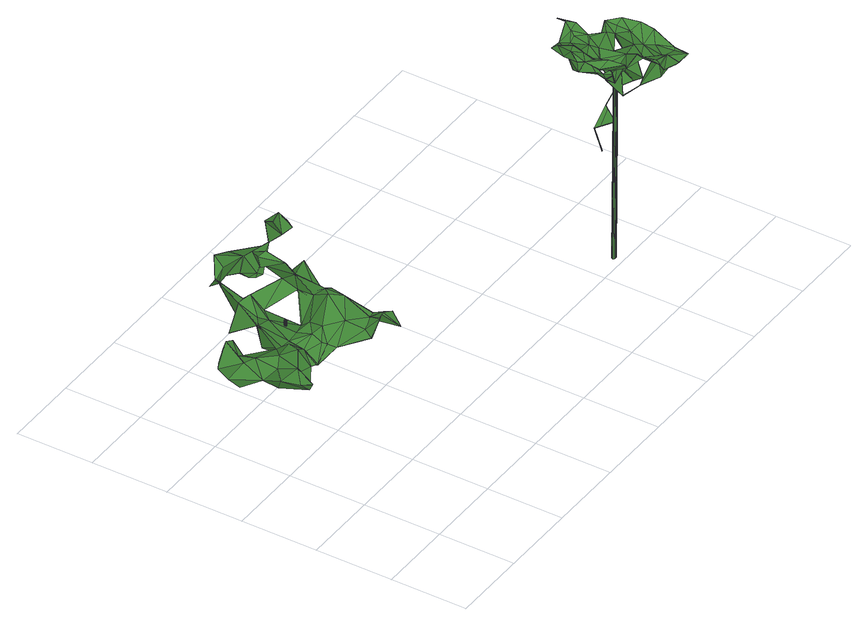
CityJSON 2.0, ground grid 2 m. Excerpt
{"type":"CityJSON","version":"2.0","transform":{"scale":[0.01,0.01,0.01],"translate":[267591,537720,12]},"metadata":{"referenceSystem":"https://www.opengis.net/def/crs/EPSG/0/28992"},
"CityObjects":{
"tree1":{"type":"SolitaryVegetationObject","attributes":{"gtid":556,"crown_width_m":4.53,"crown_median_z":14.35,"crown_r50_m":0.189,"crown_porosity":0.948,"trunk_H_m":1.45,"trunk_DBH_m":0.0684,"trunk_radius_m":0.0342,"trunk_base_height_m":12.9,"original_gtid":"635"},"geometry":[{"type":"Solid","lod":"3","boundaries":[[[[0,1,2]],[[3,4,5]],[[6,4,7]],[[8,9,10]],[[11,12,13]],[[14,0,15]],[[16,17,18]],[[15,19,14]],[[20,21,22]],[[15,9,19]],[[23,24,25]],[[26,16,27]],[[28,27,16]],[[29,30,31]],[[32,15,0]],[[3,33,4]],[[32,0,2]],[[34,18,35]],[[35,18,17]],[[36,37,38]],[[39,40,41]],[[42,43,44]],[[17,45,35]],[[46,13,12]],[[47,48,49]],[[29,31,50]],[[38,37,51]],[[52,20,5]],[[36,38,53]],[[14,54,0]],[[55,24,56]],[[57,58,59]],[[9,15,32]],[[8,10,60]],[[61,62,63]],[[64,65,66]],[[67,66,65]],[[43,68,44]],[[38,69,53]],[[29,70,71]],[[72,73,74]],[[72,74,13]],[[75,76,25]],[[72,13,46]],[[77,78,79]],[[80,69,49]],[[81,82,83]],[[81,83,84]],[[85,86,79]],[[39,86,85]],[[87,7,88]],[[84,89,81]],[[67,65,90]],[[47,49,69]],[[91,92,93]],[[91,93,94]],[[95,62,61]],[[37,36,96]],[[37,96,97]],[[47,69,51]],[[51,69,38]],[[98,92,91]],[[99,100,101]],[[91,102,103]],[[84,83,104]],[[46,12,105]],[[106,8,60]],[[41,107,61]],[[4,88,7]],[[6,108,4]],[[5,4,108]],[[48,47,109]],[[110,111,85]],[[112,16,113]],[[82,94,93]],[[72,114,73]],[[115,116,111]],[[117,23,25]],[[117,25,76]],[[63,103,118]],[[58,119,120]],[[121,95,104]],[[122,123,97]],[[79,50,77]],[[124,125,126]],[[124,126,127]],[[128,104,129]],[[130,116,42]],[[114,70,50]],[[99,101,60]],[[121,131,132]],[[48,132,131]],[[34,133,113]],[[63,62,122]],[[63,122,103]],[[104,95,129]],[[121,93,131]],[[16,26,17]],[[48,131,49]],[[92,49,131]],[[48,109,132]],[[30,77,31]],[[50,31,77]],[[28,134,135]],[[62,134,136]],[[112,136,134]],[[59,74,57]],[[63,118,61]],[[130,137,111]],[[138,110,139]],[[28,112,134]],[[116,130,111]],[[73,114,50]],[[103,140,118]],[[141,100,12]],[[26,45,17]],[[142,143,144]],[[6,145,108]],[[6,87,145]],[[146,143,66]],[[72,46,125]],[[147,148,82]],[[85,139,110]],[[32,10,9]],[[133,51,149]],[[133,149,136]],[[141,82,148]],[[115,86,39]],[[122,97,103]],[[70,79,78]],[[150,40,68]],[[102,151,152]],[[102,152,153]],[[73,50,79]],[[5,22,3]],[[20,22,5]],[[11,13,154]],[[10,155,99]],[[120,119,46]],[[141,12,151]],[[149,123,136]],[[106,46,54]],[[40,156,44]],[[40,44,68]],[[109,35,157]],[[60,10,99]],[[64,156,158]],[[55,25,24]],[[35,109,133]],[[47,133,109]],[[57,111,110]],[[115,111,57]],[[153,103,102]],[[144,143,146]],[[147,159,148]],[[141,148,159]],[[36,53,80]],[[53,69,80]],[[60,101,141]],[[94,82,141]],[[141,101,100]],[[141,159,60]],[[11,151,12]],[[32,2,10]],[[160,66,67]],[[106,120,46]],[[161,80,98]],[[7,87,6]],[[23,117,162]],[[158,65,64]],[[156,143,44]],[[64,143,156]],[[21,162,87]],[[21,23,162]],[[85,111,137]],[[30,78,77]],[[159,120,106]],[[56,24,23]],[[95,134,62]],[[73,57,74]],[[137,163,39]],[[42,163,130]],[[163,42,44]],[[33,164,4]],[[165,166,144]],[[135,134,95]],[[95,167,129]],[[45,26,27]],[[28,135,27]],[[45,27,135]],[[153,168,140]],[[18,34,113]],[[169,82,81]],[[169,81,89]],[[166,56,21]],[[21,56,23]],[[139,126,138]],[[125,138,126]],[[35,133,34]],[[160,146,66]],[[59,154,74]],[[51,133,47]],[[39,85,137]],[[120,159,147]],[[120,147,89]],[[166,165,56]],[[57,86,115]],[[73,86,57]],[[85,170,139]],[[127,170,114]],[[114,170,85]],[[14,19,54]],[[29,71,30]],[[54,19,106]],[[39,171,115]],[[92,131,93]],[[72,125,124]],[[85,79,70]],[[128,150,172]],[[129,150,128]],[[97,98,103]],[[91,103,98]],[[164,88,4]],[[22,88,164]],[[98,49,92]],[[98,80,49]],[[1,0,54]],[[5,108,52]],[[161,97,96]],[[116,173,172]],[[75,174,76]],[[121,104,93]],[[127,114,124]],[[72,124,114]],[[1,155,2]],[[139,170,127]],[[142,163,143]],[[159,106,60]],[[100,99,105]],[[155,105,99]],[[100,105,12]],[[168,153,152]],[[9,8,19]],[[19,8,106]],[[79,86,73]],[[115,171,59]],[[116,115,59]],[[155,1,105]],[[154,13,74]],[[125,46,119]],[[125,119,138]],[[50,70,29]],[[95,132,135]],[[95,121,132]],[[95,61,167]],[[59,171,175]],[[59,175,154]],[[20,166,21]],[[162,166,20]],[[162,176,166]],[[144,90,142]],[[22,164,3]],[[3,164,33]],[[70,78,71]],[[177,142,65]],[[90,65,142]],[[52,108,145]],[[156,40,177]],[[156,177,158]],[[89,59,58]],[[120,89,58]],[[129,167,150]],[[104,128,84]],[[136,113,133]],[[127,126,139]],[[116,172,42]],[[43,42,172]],[[52,145,20]],[[162,20,145]],[[87,162,145]],[[54,46,178]],[[54,178,1]],[[151,11,152]],[[103,153,140]],[[141,151,102]],[[85,70,114]],[[66,143,64]],[[78,30,71]],[[179,55,165]],[[36,80,96]],[[62,123,122]],[[62,136,123]],[[56,165,55]],[[171,41,61]],[[39,41,171]],[[172,150,43]],[[68,43,150]],[[176,174,67]],[[160,67,174]],[[76,174,117]],[[162,117,174]],[[162,174,176]],[[150,107,40]],[[167,107,150]],[[167,61,107]],[[41,40,107]],[[25,174,75]],[[25,160,174]],[[160,25,179]],[[179,25,55]],[[18,113,16]],[[161,96,80]],[[97,123,37]],[[37,123,149]],[[51,37,149]],[[93,83,82]],[[105,1,178]],[[105,178,46]],[[89,147,169]],[[82,169,147]],[[94,102,91]],[[141,102,94]],[[168,152,11]],[[28,16,112]],[[112,113,136]],[[130,163,137]],[[165,146,179]],[[176,144,166]],[[67,90,144]],[[176,67,144]],[[110,58,57]],[[110,138,58]],[[177,65,158]],[[58,138,119]],[[128,172,173]],[[104,83,93]],[[118,175,171]],[[61,118,171]],[[89,173,59]],[[116,59,173]],[[84,173,89]],[[84,128,173]],[[163,44,143]],[[39,163,40]],[[177,40,163]],[[160,179,146]],[[161,98,97]],[[35,45,157]],[[135,157,45]],[[132,157,135]],[[109,157,132]],[[87,88,21]],[[22,21,88]],[[163,142,177]],[[165,144,146]],[[10,2,155]],[[118,168,175]],[[118,140,168]],[[154,175,168]],[[154,168,11]],[[180,181,182]],[[180,182,183]],[[183,182,184]],[[183,184,185]],[[182,181,186]],[[182,186,184]],[[186,181,187]],[[186,187,184]],[[184,187,188]],[[184,188,185]],[[187,181,189]],[[187,189,188]],[[188,189,190]],[[188,190,185]],[[189,181,191]],[[189,191,190]],[[190,191,192]],[[190,192,185]],[[191,181,193]],[[191,193,192]],[[192,193,194]],[[192,194,185]],[[193,181,195]],[[193,195,194]],[[194,195,196]],[[194,196,185]],[[195,181,197]],[[195,197,196]],[[196,197,198]],[[196,198,185]],[[198,197,199]],[[198,199,185]],[[197,181,200]],[[197,200,199]],[[199,200,201]],[[199,201,185]],[[200,181,202]],[[200,202,201]],[[201,202,203]],[[201,203,185]],[[202,181,204]],[[202,204,203]],[[203,204,205]],[[203,205,185]],[[204,181,206]],[[204,206,205]],[[206,181,207]],[[206,207,205]],[[205,207,208]],[[205,208,185]],[[208,207,209]],[[208,209,185]],[[207,181,210]],[[207,210,209]],[[210,181,211]],[[210,211,209]],[[209,211,212]],[[209,212,185]],[[211,181,213]],[[211,213,212]],[[212,213,214]],[[212,214,185]],[[213,181,215]],[[213,215,214]],[[214,215,216]],[[214,216,185]],[[215,181,217]],[[215,217,216]],[[216,217,218]],[[216,218,185]],[[218,217,219]],[[218,219,185]],[[217,181,220]],[[217,220,219]],[[219,220,221]],[[219,221,185]],[[220,181,180]],[[220,180,221]],[[221,180,183]],[[221,183,185]]]]}]},
"tree2":{"type":"SolitaryVegetationObject","attributes":{"gtid":492,"crown_width_m":2.72,"crown_median_z":18.51,"crown_r50_m":0.162,"crown_porosity":0.944,"trunk_H_m":5.62,"trunk_DBH_m":0.101,"trunk_radius_m":0.0504,"trunk_base_height_m":12.89,"original_gtid":"559"},"geometry":[{"type":"Solid","lod":"3","boundaries":[[[[222,223,224]],[[225,226,227]],[[228,229,230]],[[231,232,233]],[[234,235,236]],[[237,226,238]],[[239,240,241]],[[239,242,240]],[[243,244,245]],[[243,245,246]],[[247,227,248]],[[249,242,239]],[[250,251,252]],[[252,253,254]],[[255,256,257]],[[258,259,260]],[[258,260,261]],[[262,241,263]],[[264,263,241]],[[265,266,267]],[[230,268,269]],[[270,271,272]],[[273,274,222]],[[275,276,277]],[[231,233,278]],[[279,280,281]],[[282,273,222]],[[263,282,224]],[[224,282,222]],[[283,284,277]],[[253,285,286]],[[287,245,244]],[[288,289,290]],[[276,291,292]],[[293,231,294]],[[295,246,255]],[[296,297,298]],[[260,259,299]],[[300,301,302]],[[303,301,300]],[[283,275,304]],[[305,270,272]],[[306,307,308]],[[225,309,310]],[[311,312,313]],[[246,314,237]],[[315,316,317]],[[232,318,251]],[[228,319,229]],[[320,229,319]],[[321,322,323]],[[260,324,325]],[[301,326,327]],[[292,328,329]],[[330,331,224]],[[248,227,323]],[[322,229,332]],[[272,271,333]],[[296,334,312]],[[320,332,229]],[[297,305,335]],[[336,337,285]],[[338,339,327]],[[296,312,311]],[[340,296,311]],[[295,286,246]],[[322,332,320]],[[341,342,324]],[[323,227,321]],[[261,343,305]],[[305,298,261]],[[319,228,344]],[[273,345,249]],[[263,249,345]],[[310,346,325]],[[295,347,348]],[[224,262,263]],[[334,308,312]],[[349,294,350]],[[349,350,351]],[[320,352,353]],[[223,274,354]],[[355,356,357]],[[283,276,275]],[[276,292,283]],[[264,358,263]],[[343,359,297]],[[360,361,340]],[[314,255,362]],[[286,255,314]],[[363,306,308]],[[364,365,237]],[[366,365,364]],[[338,327,326]],[[227,367,321]],[[319,352,320]],[[368,254,369]],[[368,369,370]],[[353,371,248]],[[339,290,289]],[[229,372,230]],[[307,373,313]],[[222,274,223]],[[300,356,355]],[[247,225,227]],[[236,315,234]],[[374,315,236]],[[223,354,330]],[[225,375,309]],[[265,376,366]],[[303,300,355]],[[257,303,355]],[[313,308,307]],[[257,355,357]],[[351,377,378]],[[309,375,379]],[[254,368,380]],[[254,380,352]],[[263,242,249]],[[372,381,382]],[[321,382,381]],[[225,310,383]],[[363,384,306]],[[385,302,289]],[[279,259,258]],[[295,386,387]],[[273,249,239]],[[388,369,286]],[[251,378,377]],[[340,240,347]],[[340,347,295]],[[309,346,310]],[[389,346,309]],[[267,318,293]],[[293,232,231]],[[223,330,224]],[[338,390,339]],[[391,390,338]],[[228,351,344]],[[378,344,351]],[[231,350,294]],[[284,304,316]],[[277,284,316]],[[325,342,310]],[[310,342,341]],[[350,231,278]],[[252,318,285]],[[251,318,252]],[[290,280,279]],[[344,392,319]],[[284,283,304]],[[293,318,232]],[[379,375,370]],[[393,379,370]],[[247,375,225]],[[370,375,247]],[[321,381,322]],[[372,322,381]],[[263,358,242]],[[394,311,313]],[[358,264,395]],[[395,264,396]],[[395,242,358]],[[357,285,257]],[[257,285,362]],[[394,262,311]],[[267,362,285]],[[313,312,308]],[[279,258,290]],[[285,357,336]],[[336,357,356]],[[397,269,268]],[[230,269,228]],[[267,293,349]],[[294,349,293]],[[291,363,292]],[[262,363,291]],[[398,333,396]],[[398,396,264]],[[370,380,368]],[[320,353,322]],[[250,252,254]],[[228,269,351]],[[397,351,269]],[[346,399,325]],[[389,395,396]],[[273,282,345]],[[263,345,282]],[[360,340,387]],[[340,295,387]],[[322,372,229]],[[291,283,400]],[[364,314,362]],[[237,314,364]],[[243,341,244]],[[372,268,230]],[[308,334,401]],[[292,329,400]],[[400,329,291]],[[296,402,334]],[[304,275,317]],[[328,402,298]],[[298,297,329]],[[298,329,328]],[[296,340,361]],[[291,276,283]],[[350,377,351]],[[301,403,326]],[[246,326,403]],[[398,404,311]],[[326,246,245]],[[250,254,352]],[[360,387,385]],[[328,401,402]],[[359,298,297]],[[336,386,295]],[[364,265,366]],[[353,405,371]],[[352,405,353]],[[285,318,267]],[[305,297,298]],[[397,265,406]],[[397,406,349]],[[309,379,389]],[[380,370,247]],[[380,247,407]],[[227,226,367]],[[361,360,348]],[[285,253,252]],[[279,281,299]],[[255,286,337]],[[255,337,295]],[[302,387,300]],[[239,274,408]],[[301,327,302]],[[302,385,387]],[[351,397,349]],[[300,387,386]],[[300,386,356]],[[285,337,286]],[[335,270,343]],[[343,270,305]],[[241,240,264]],[[323,322,353]],[[323,353,248]],[[348,347,361]],[[246,237,243]],[[238,243,237]],[[299,324,260]],[[383,226,225]],[[383,238,226]],[[409,237,410]],[[373,274,394]],[[373,394,313]],[[245,391,411]],[[326,245,411]],[[407,405,352]],[[255,257,362]],[[347,398,361]],[[397,268,265]],[[374,275,315]],[[374,317,275]],[[325,399,260]],[[412,260,399]],[[352,319,392]],[[352,392,250]],[[344,378,392]],[[303,403,301]],[[362,266,364]],[[363,308,401]],[[363,401,328]],[[382,366,376]],[[296,298,402]],[[327,339,289]],[[327,289,302]],[[324,299,281]],[[324,281,287]],[[328,292,363]],[[291,311,262]],[[288,385,289]],[[279,299,259]],[[238,383,243]],[[310,341,383]],[[243,383,341]],[[366,382,367]],[[246,286,314]],[[377,413,251]],[[354,274,373]],[[330,384,262]],[[363,262,384]],[[354,384,330]],[[373,384,354]],[[306,384,307]],[[373,307,384]],[[330,262,331]],[[245,287,391]],[[241,394,274]],[[241,274,239]],[[394,241,262]],[[340,311,404]],[[340,404,264]],[[264,404,398]],[[338,326,391]],[[326,411,391]],[[264,240,340]],[[240,242,414]],[[389,388,415]],[[415,346,389]],[[388,286,295]],[[415,388,295]],[[347,414,388]],[[242,395,414]],[[386,336,416]],[[292,400,283]],[[232,413,350]],[[329,311,291]],[[226,237,409]],[[226,409,367]],[[350,413,377]],[[325,324,342]],[[346,359,412]],[[415,348,346]],[[341,324,244]],[[283,277,276]],[[244,324,287]],[[339,280,290]],[[390,280,339]],[[390,391,280]],[[343,412,359]],[[315,275,277]],[[348,359,346]],[[261,412,343]],[[260,412,261]],[[251,413,232]],[[366,367,410]],[[347,240,414]],[[379,417,389]],[[295,348,415]],[[403,256,255]],[[303,256,403]],[[409,410,367]],[[286,254,253]],[[362,267,266]],[[403,255,246]],[[270,389,271]],[[389,396,271]],[[278,232,350]],[[278,233,232]],[[262,224,331]],[[236,317,374]],[[234,315,317]],[[235,317,236]],[[317,235,234]],[[277,316,315]],[[304,317,316]],[[273,239,408]],[[366,410,365]],[[237,365,410]],[[311,329,361]],[[303,257,256]],[[311,361,398]],[[272,333,335]],[[272,335,305]],[[287,281,391]],[[280,391,281]],[[295,337,336]],[[389,270,388]],[[388,270,347]],[[347,270,398]],[[398,270,333]],[[333,270,335]],[[359,360,385]],[[288,359,385]],[[286,369,254]],[[298,359,261]],[[288,261,359]],[[359,348,360]],[[396,333,271]],[[364,266,265]],[[335,343,297]],[[361,297,296]],[[361,329,297]],[[258,261,418]],[[288,418,261]],[[380,407,352]],[[288,290,418]],[[251,250,419]],[[251,419,378]],[[392,378,419]],[[392,419,250]],[[321,367,382]],[[371,405,407]],[[258,418,290]],[[412,399,346]],[[274,273,408]],[[334,402,401]],[[382,376,372]],[[265,268,376]],[[372,376,268]],[[356,416,336]],[[386,416,356]],[[248,371,247]],[[267,406,265]],[[349,406,267]],[[370,417,393]],[[379,393,417]],[[389,417,395]],[[395,417,414]],[[414,417,388]],[[369,388,417]],[[369,417,370]],[[407,247,371]],[[420,421,422]],[[420,422,423]],[[423,422,424]],[[423,424,425]],[[422,421,426]],[[422,426,424]],[[424,426,427]],[[424,427,425]],[[426,421,428]],[[426,428,427]],[[427,428,429]],[[427,429,425]],[[428,421,430]],[[428,430,429]],[[429,430,431]],[[429,431,425]],[[430,421,432]],[[430,432,431]],[[431,432,433]],[[431,433,425]],[[432,421,434]],[[432,434,433]],[[433,434,435]],[[433,435,425]],[[434,421,436]],[[434,436,435]],[[435,436,437]],[[435,437,425]],[[436,421,438]],[[436,438,437]],[[437,438,439]],[[437,439,425]],[[438,421,440]],[[438,440,439]],[[439,440,441]],[[439,441,425]],[[440,421,442]],[[440,442,441]],[[441,442,443]],[[441,443,425]],[[442,421,444]],[[442,444,443]],[[443,444,445]],[[443,445,425]],[[444,421,446]],[[444,446,445]],[[445,446,447]],[[445,447,425]],[[446,421,448]],[[446,448,447]],[[447,448,449]],[[447,449,425]],[[448,421,450]],[[448,450,449]],[[449,450,451]],[[449,451,425]],[[450,421,452]],[[450,452,451]],[[451,452,453]],[[451,453,425]],[[453,452,454]],[[453,454,425]],[[452,421,455]],[[452,455,454]],[[454,455,456]],[[454,456,425]],[[455,421,457]],[[455,457,456]],[[456,457,458]],[[456,458,425]],[[457,421,459]],[[457,459,458]],[[458,459,460]],[[458,460,425]],[[459,421,461]],[[459,461,460]],[[460,461,462]],[[460,462,425]],[[461,421,463]],[[461,463,462]],[[462,463,464]],[[462,464,425]],[[463,421,465]],[[463,465,464]],[[464,465,466]],[[464,466,425]],[[465,421,467]],[[465,467,466]],[[466,467,468]],[[466,468,425]],[[467,421,420]],[[467,420,468]],[[468,420,423]],[[468,423,425]]]]}]}
},
"vertices":[
[500,448,216],[464,448,237],[463,447,235],[460,764,366],[518,764,352],[518,765,351],[556,764,305],[535,738,309],[448,475,217],[505,429,176],[455,448,234],[346,536,235],[395,507,232],[408,561,276],[494,479,196],[506,430,177],[136,659,276],[106,660,232],[86,648,234],[493,478,195],[484,769,288],[483,767,288],[460,763,364],[459,767,214],[437,771,217],[446,808,212],[149,675,240],[168,663,256],[168,661,257],[356,693,376],[365,735,351],[334,701,371],[505,428,177],[461,742,373],[58,602,242],[87,590,205],[138,427,249],[143,471,272],[108,440,260],[332,719,258],[298,729,252],[302,681,228],[318,746,197],[261,731,188],[317,747,198],[146,637,223],[441,538,260],[127,512,210],[155,522,198],[156,492,208],[375,653,347],[99,488,257],[527,761,309],[136,427,247],[470,480,217],[427,786,217],[438,770,230],[414,645,250],[414,586,233],[362,603,199],[395,435,210],[254,648,250],[201,565,251],[233,572,234],[339,834,229],[356,830,233],[357,830,231],[397,859,271],[260,731,190],[141,438,226],[365,701,342],[366,734,350],[422,577,276],[406,648,296],[414,604,251],[461,865,183],[462,865,185],[341,698,338],[365,734,349],[354,695,334],[143,438,227],[314,584,216],[309,523,162],[277,548,188],[283,599,196],[406,682,272],[405,681,272],[514,752,296],[513,752,298],[362,603,197],[390,830,252],[233,479,221],[219,485,223],[251,547,180],[286,508,175],[232,572,232],[144,471,271],[189,500,285],[219,484,224],[411,423,261],[400,455,224],[394,436,212],[286,509,177],[238,515,247],[261,585,188],[418,455,248],[444,485,214],[273,663,232],[555,765,305],[115,546,226],[433,662,230],[360,714,234],[137,626,248],[118,599,252],[408,648,297],[338,687,224],[338,687,222],[447,808,213],[271,577,224],[450,579,256],[399,552,213],[211,543,221],[204,534,277],[165,535,269],[424,603,257],[451,579,258],[459,612,240],[472,666,286],[274,635,181],[255,639,189],[350,716,224],[208,535,215],[174,558,239],[114,545,227],[159,628,234],[159,628,232],[131,577,266],[361,715,236],[460,612,238],[481,668,271],[274,563,215],[352,500,186],[332,802,257],[332,802,255],[406,787,291],[514,759,295],[374,821,240],[374,530,193],[352,502,185],[138,522,253],[272,664,230],[337,516,199],[333,529,200],[276,547,197],[359,577,222],[412,424,262],[330,802,256],[118,599,250],[318,805,273],[394,516,182],[390,831,250],[149,483,247],[484,782,273],[328,737,242],[461,742,371],[410,798,236],[407,785,292],[253,648,248],[328,552,218],[334,530,199],[471,667,285],[303,651,233],[302,681,226],[291,634,202],[435,818,240],[314,584,218],[424,838,271],[320,804,273],[448,476,219],[410,799,235],[328,625,90],[325,625,90],[328,626,90],[322,617,236],[321,618,236],[318,617,235],[328,627,90],[327,628,90],[320,619,236],[326,628,90],[319,620,236],[325,629,90],[318,620,236],[324,628,90],[317,620,235],[323,628,90],[316,619,235],[322,627,90],[315,619,235],[315,618,235],[322,626,90],[315,617,235],[322,625,90],[315,616,235],[322,624,90],[315,615,235],[322,623,90],[323,622,90],[316,614,235],[317,613,235],[324,622,90],[325,622,90],[318,613,235],[326,622,90],[319,613,235],[327,622,90],[320,614,235],[328,623,90],[321,614,235],[321,615,235],[328,624,90],[321,616,235],
[1116,374,575],[1129,369,528],[1128,368,528],[1021,156,688],[1021,156,690],[992,142,723],[952,296,739],[937,251,751],[961,261,748],[1050,360,728],[1061,317,724],[1050,360,727],[1021,222,427],[1021,221,427],[1020,222,427],[1069,188,685],[1061,153,704],[1100,311,603],[1087,262,586],[1098,309,597],[1073,272,596],[1078,148,686],[1095,124,678],[1109,175,655],[1117,198,677],[988,175,696],[952,185,716],[1099,311,603],[1009,265,688],[1028,302,713],[1046,268,701],[1044,245,694],[1017,253,685],[1130,258,675],[1155,268,678],[1140,291,692],[1165,124,627],[1154,108,634],[1132,127,625],[1142,142,592],[1144,306,557],[1062,311,588],[1087,262,584],[1025,260,709],[1052,275,709],[1053,280,713],[977,250,730],[964,284,730],[1068,196,565],[1067,196,564],[1068,195,564],[1110,347,599],[1134,351,577],[1048,260,459],[1109,269,480],[1084,229,466],[1049,360,727],[1189,99,644],[1189,100,645],[1152,100,644],[1114,374,575],[1109,268,480],[1084,228,466],[1099,276,679],[1076,226,673],[1134,121,670],[1176,165,631],[1196,141,641],[1199,133,636],[1132,258,518],[1133,258,518],[1061,317,726],[1045,335,733],[1123,222,635],[1185,233,575],[1152,197,560],[1153,197,560],[1152,99,644],[1194,245,670],[1193,228,680],[1206,201,663],[1175,267,688],[1084,228,467],[1109,176,575],[1202,304,547],[1204,306,554],[1196,276,575],[1068,181,673],[1077,148,684],[1156,265,564],[1192,246,576],[1183,287,576],[1076,225,674],[1048,260,458],[1083,228,466],[1048,259,459],[1053,280,712],[940,273,725],[930,231,734],[982,179,728],[945,218,730],[952,185,717],[1134,121,669],[1095,124,676],[1157,199,651],[1205,201,663],[1159,226,535],[1159,226,536],[1152,337,534],[1151,337,535],[931,231,734],[1068,197,564],[1194,246,576],[1109,177,575],[1132,260,666],[1132,260,667],[1178,180,645],[1196,141,642],[1128,244,592],[1087,109,677],[1087,108,676],[1109,176,576],[951,312,727],[1110,347,597],[1109,175,653],[1106,241,583],[1142,203,623],[1034,313,723],[1045,335,732],[995,320,710],[981,239,708],[945,218,729],[1153,338,535],[1175,268,687],[1155,269,676],[1140,292,691],[1073,272,594],[1149,170,622],[1143,203,623],[1128,242,592],[1109,266,690],[1164,279,548],[1044,245,695],[1019,225,687],[1009,221,697],[1001,184,704],[1019,225,686],[1035,211,671],[1024,196,657],[969,193,711],[973,241,729],[1176,314,548],[1048,261,459],[1029,187,668],[982,239,709],[995,320,709],[992,318,706],[1030,193,625],[1009,221,695],[973,215,720],[982,209,712],[1061,153,703],[1176,314,546],[1185,190,634],[1167,235,666],[1183,227,651],[1070,204,626],[1070,202,626],[1189,136,639],[1143,138,652],[964,284,729],[1029,193,625],[1145,306,557],[1054,234,603],[1055,234,602],[1003,295,715],[1106,241,581],[1142,138,652],[1132,257,518],[1193,246,575],[1185,234,575],[1162,236,670],[1106,242,582],[973,215,718],[1028,302,715],[981,209,711],[1110,347,598],[1029,187,669],[1035,211,673],[1140,148,637],[1140,148,636],[1034,313,721],[1055,234,604],[1123,220,635],[1162,236,668],[1030,194,625],[1164,142,627],[1003,295,713],[1080,225,89],[1075,225,89],[1080,226,89],[1095,229,651],[1095,231,651],[1090,229,651],[1079,228,89],[1095,232,651],[1079,229,89],[1094,233,651],[1078,229,89],[1093,234,651],[1076,230,89],[1091,234,651],[1075,230,89],[1090,234,651],[1074,230,89],[1089,234,651],[1072,229,89],[1088,234,651],[1071,229,89],[1087,233,652],[1071,228,89],[1086,232,652],[1070,226,89],[1085,231,652],[1070,225,89],[1085,229,652],[1070,224,89],[1085,228,652],[1071,222,89],[1086,227,652],[1072,221,89],[1087,226,652],[1088,225,652],[1074,220,89],[1089,224,652],[1075,220,89],[1090,224,651],[1076,220,89],[1091,224,651],[1078,221,89],[1093,225,651],[1079,221,89],[1094,226,651],[1079,223,89],[1095,227,651],[1080,224,89],[1095,228,651]
]}
